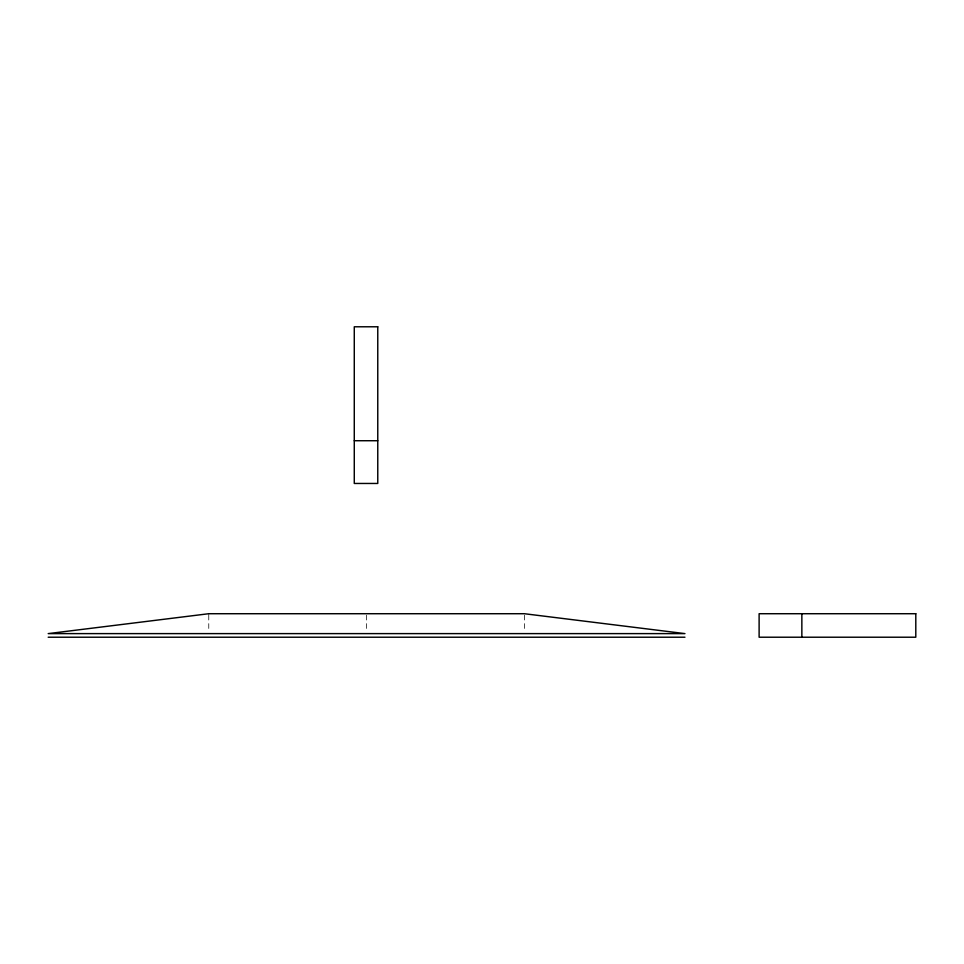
<?xml version="1.0" encoding="UTF-8"?>
<svg xmlns="http://www.w3.org/2000/svg" width="964" height="964" viewBox="0 0 964 964"><rect width="100%" height="100%" fill="white"/><g stroke="black" fill="none" stroke-linecap="round" stroke-linejoin="round"><path stroke-width="0.72" stroke-dasharray="4.82 3.62" d="M524.392 615.189L524.392 631.348M366.573 615.189L366.573 631.348M208.766 615.189L208.766 631.348"/><path stroke-width="1.45" d="M354.27 440.729L377.768 440.729M48.2 637.216L684.958 637.216M801.855 613.719L801.855 637.216M208.766 613.719L48.2 633.613L684.958 633.613L524.392 613.719L208.766 613.719M377.768 326.784L354.27 326.784L354.27 483.458L377.768 483.458L377.768 326.784M915.8 613.719L759.114 613.719L759.114 637.216L915.8 637.216L915.8 613.719"/></g></svg>
